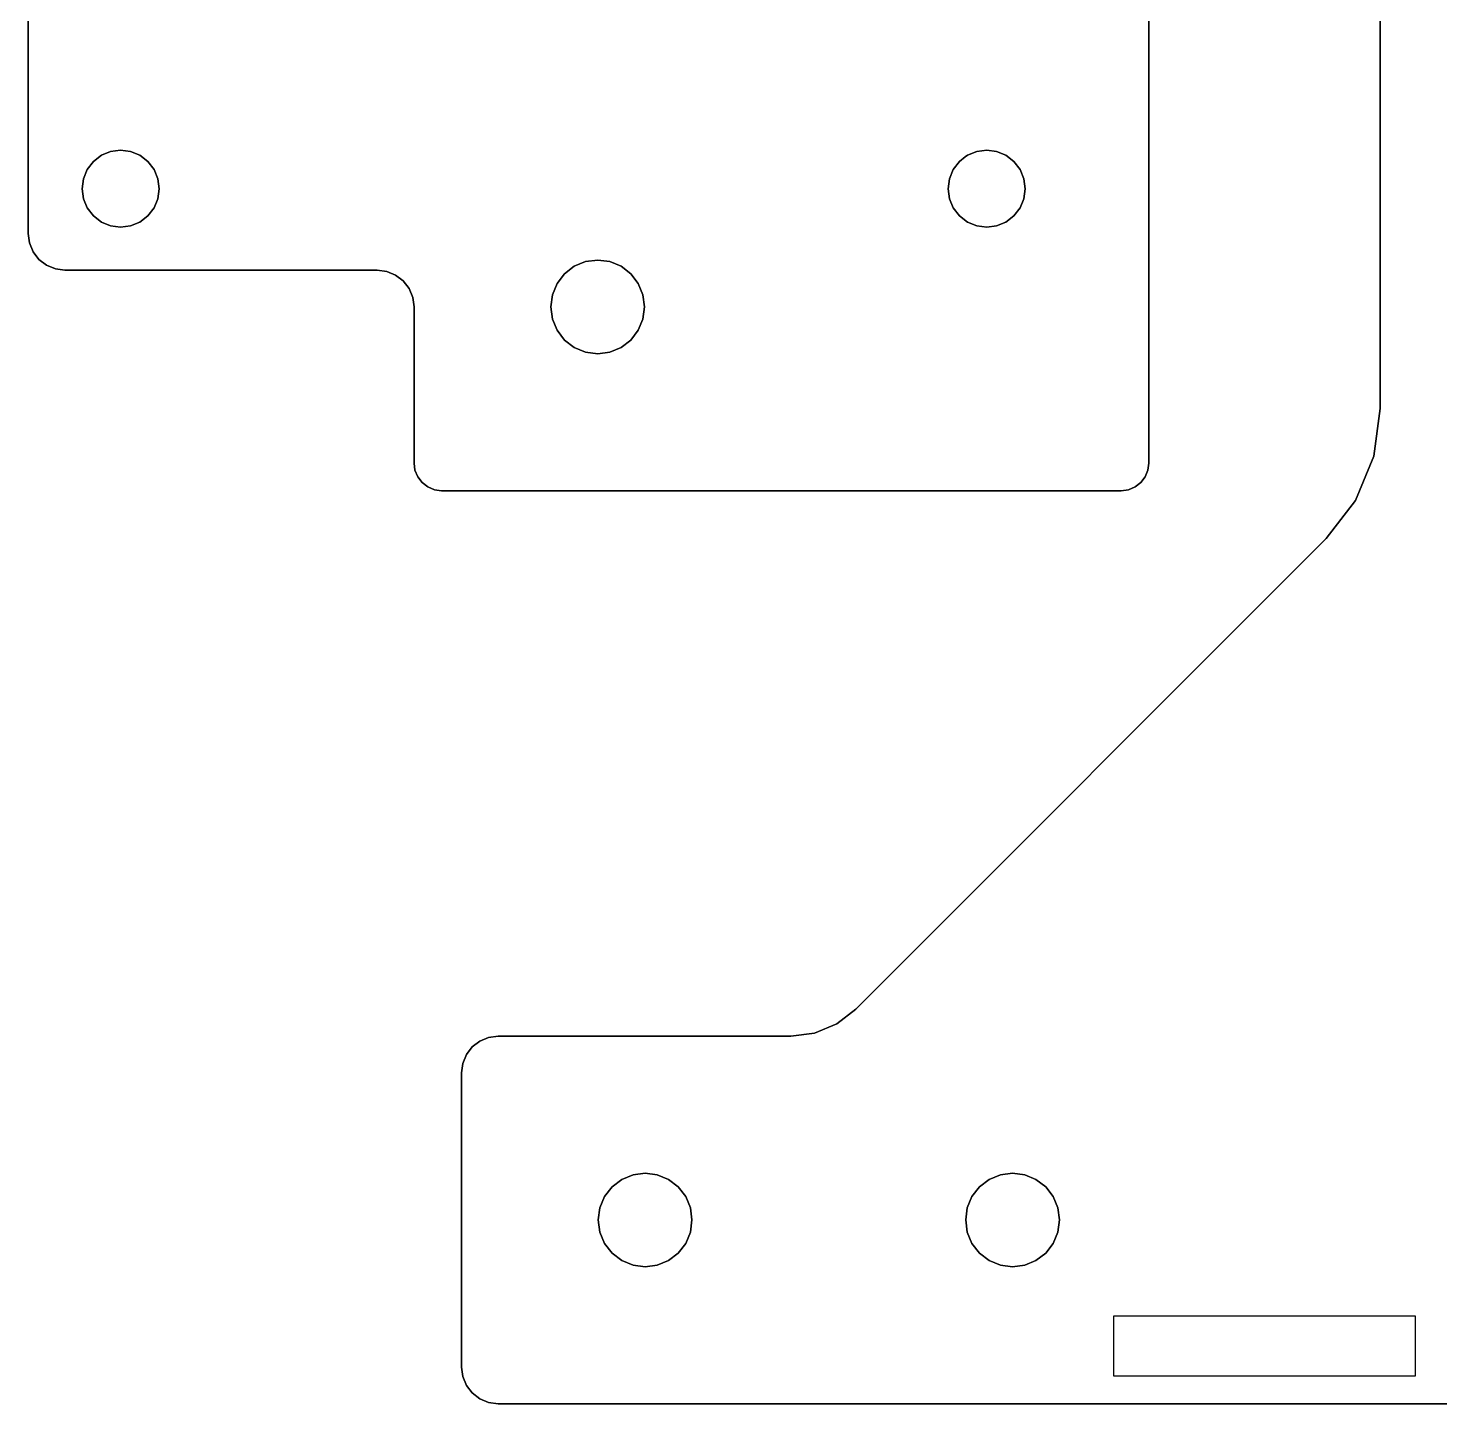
# Model space of a CAD drawing. Header units: metres. Extents: x 1388 to 2328, y 368 to 639.
# Drawn here: x 2193 to 2269.9, y 369.1 to 443.9 of the extents above; entities that cross this region are included whole.
import ezdxf

# ---------------------------------------------------------------- set-up
doc = ezdxf.new("R2010")
doc.units = ezdxf.units.M

msp = doc.modelspace()

# ---------------------------------------------------------------- linework, layer by layer
at = {"layer": 'Component#11'}
for p, q in [((2193.042, 484.754, 103.632), (2193.042, 432.754, 103.632)), ((2193.042, 432.754, 109.632), (2193.042, 484.754, 109.632)), ((2266.622, 423.216, 109.632), (2266.622, 467.574, 109.632)), ((2266.622, 467.574, 103.632), (2266.622, 423.216, 103.632)), ((2254.042, 420.254, 103.632), (2254.042, 464.612, 103.632)), ((2254.042, 464.612, 109.632), (2254.042, 420.254, 109.632)), ((2197.022, 437.003, 103.632), (2197.528, 437.213, 103.632)), ((2197.528, 437.213, 109.632), (2197.022, 437.003, 109.632)), ((2197.528, 437.213, 103.632), (2198.072, 437.284, 103.632)), ((2198.072, 437.284, 109.632), (2197.528, 437.213, 109.632)), ((2197.528, 437.213, 109.632), (2197.528, 437.213, 103.632)), ((2198.072, 437.284, 103.632), (2198.615, 437.213, 103.632)), ((2198.615, 437.213, 109.632), (2198.072, 437.284, 109.632)), ((2198.072, 437.284, 109.632), (2198.072, 437.284, 103.632)), ((2198.615, 437.213, 103.632), (2199.122, 437.003, 103.632)), ((2199.122, 437.003, 109.632), (2198.615, 437.213, 109.632)), ((2198.615, 437.213, 103.632), (2198.615, 437.213, 109.632)), ((2244.162, 437.003, 103.632), (2244.668, 437.213, 103.632)), ((2244.668, 437.213, 109.632), (2244.162, 437.003, 109.632)), ((2244.668, 437.213, 103.632), (2245.212, 437.284, 103.632)), ((2245.212, 437.284, 109.632), (2244.668, 437.213, 109.632)), ((2244.668, 437.213, 103.632), (2244.668, 437.213, 109.632)), ((2245.212, 437.284, 103.632), (2245.755, 437.213, 103.632)), ((2245.755, 437.213, 109.632), (2245.212, 437.284, 109.632)), ((2245.212, 437.284, 103.632), (2245.212, 437.284, 109.632)), ((2245.755, 437.213, 103.632), (2246.262, 437.003, 103.632)), ((2245.755, 437.213, 109.632), (2245.755, 437.213, 103.632)), ((2246.262, 437.003, 109.632), (2245.755, 437.213, 109.632)), ((2196.587, 436.669, 109.632), (2196.253, 436.234, 109.632)), ((2196.253, 436.234, 103.632), (2196.587, 436.669, 103.632)), ((2196.587, 436.669, 103.632), (2197.022, 437.003, 103.632)), ((2197.022, 437.003, 109.632), (2196.587, 436.669, 109.632)), ((2196.587, 436.669, 103.632), (2196.587, 436.669, 109.632)), ((2197.022, 437.003, 109.632), (2197.022, 437.003, 103.632)), ((2199.122, 437.003, 103.632), (2199.556, 436.669, 103.632)), ((2199.556, 436.669, 109.632), (2199.122, 437.003, 109.632)), ((2199.122, 437.003, 109.632), (2199.122, 437.003, 103.632)), ((2199.556, 436.669, 103.632), (2199.89, 436.234, 103.632)), ((2199.89, 436.234, 109.632), (2199.556, 436.669, 109.632)), ((2199.556, 436.669, 103.632), (2199.556, 436.669, 109.632)), ((2243.393, 436.234, 103.632), (2243.727, 436.669, 103.632)), ((2243.727, 436.669, 109.632), (2243.393, 436.234, 109.632)), ((2244.042, 436.911, 109.632), (2243.727, 436.669, 109.632)), ((2243.727, 436.669, 103.632), (2244.042, 436.911, 103.632)), ((2243.727, 436.669, 109.632), (2243.727, 436.669, 103.632)), ((2244.162, 437.003, 109.632), (2244.042, 436.911, 109.632)), ((2244.042, 436.911, 103.632), (2244.162, 437.003, 103.632)), ((2244.042, 436.911, 109.632), (2244.042, 436.911, 103.632)), ((2244.162, 437.003, 103.632), (2244.162, 437.003, 109.632)), ((2246.262, 437.003, 103.632), (2246.696, 436.669, 103.632)), ((2246.262, 437.003, 109.632), (2246.262, 437.003, 103.632)), ((2246.696, 436.669, 109.632), (2246.262, 437.003, 109.632)), ((2246.696, 436.669, 103.632), (2247.03, 436.234, 103.632)), ((2247.03, 436.234, 109.632), (2246.696, 436.669, 109.632)), ((2246.696, 436.669, 103.632), (2246.696, 436.669, 109.632)), ((2195.972, 435.184, 103.632), (2196.043, 435.728, 103.632)), ((2196.043, 435.728, 109.632), (2195.972, 435.184, 109.632)), ((2196.043, 435.728, 103.632), (2196.253, 436.234, 103.632)), ((2196.253, 436.234, 109.632), (2196.043, 435.728, 109.632)), ((2196.043, 435.728, 103.632), (2196.043, 435.728, 109.632)), ((2196.253, 436.234, 109.632), (2196.253, 436.234, 103.632)), ((2199.89, 436.234, 109.632), (2199.89, 436.234, 103.632)), ((2200.1, 435.728, 109.632), (2199.89, 436.234, 109.632)), ((2199.89, 436.234, 103.632), (2200.1, 435.728, 103.632)), ((2200.172, 435.184, 109.632), (2200.1, 435.728, 109.632)), ((2200.1, 435.728, 103.632), (2200.172, 435.184, 103.632)), ((2200.1, 435.728, 103.632), (2200.1, 435.728, 109.632)), ((2243.183, 435.728, 109.632), (2243.112, 435.184, 109.632)), ((2243.112, 435.184, 103.632), (2243.183, 435.728, 103.632)), ((2243.183, 435.728, 103.632), (2243.393, 436.234, 103.632)), ((2243.393, 436.234, 109.632), (2243.183, 435.728, 109.632)), ((2243.183, 435.728, 109.632), (2243.183, 435.728, 103.632)), ((2243.393, 436.234, 103.632), (2243.393, 436.234, 109.632)), ((2247.03, 436.234, 103.632), (2247.24, 435.728, 103.632)), ((2247.24, 435.728, 109.632), (2247.03, 436.234, 109.632)), ((2247.03, 436.234, 109.632), (2247.03, 436.234, 103.632)), ((2247.24, 435.728, 103.632), (2247.24, 435.728, 109.632)), ((2247.24, 435.728, 103.632), (2247.312, 435.184, 103.632)), ((2247.312, 435.184, 109.632), (2247.24, 435.728, 109.632)), ((2195.972, 435.184, 109.632), (2196.043, 434.641, 109.632)), ((2196.043, 434.641, 103.632), (2195.972, 435.184, 103.632)), ((2195.972, 435.184, 109.632), (2195.972, 435.184, 103.632)), ((2200.172, 435.184, 103.632), (2200.1, 434.641, 103.632)), ((2200.1, 434.641, 109.632), (2200.172, 435.184, 109.632)), ((2200.172, 435.184, 109.632), (2200.172, 435.184, 103.632)), ((2243.183, 434.641, 103.632), (2243.112, 435.184, 103.632)), ((2243.112, 435.184, 103.632), (2243.112, 435.184, 109.632)), ((2243.112, 435.184, 109.632), (2243.183, 434.641, 109.632)), ((2247.24, 434.641, 109.632), (2247.312, 435.184, 109.632)), ((2247.312, 435.184, 103.632), (2247.24, 434.641, 103.632)), ((2247.312, 435.184, 109.632), (2247.312, 435.184, 103.632)), ((2196.253, 434.134, 103.632), (2196.043, 434.641, 103.632)), ((2196.043, 434.641, 109.632), (2196.253, 434.134, 109.632)), ((2196.043, 434.641, 103.632), (2196.043, 434.641, 109.632)), ((2196.253, 434.134, 109.632), (2196.253, 434.134, 103.632)), ((2196.587, 433.699, 103.632), (2196.253, 434.134, 103.632)), ((2196.253, 434.134, 109.632), (2196.587, 433.699, 109.632)), ((2199.556, 433.699, 109.632), (2199.89, 434.134, 109.632)), ((2199.89, 434.134, 103.632), (2199.556, 433.699, 103.632)), ((2200.1, 434.641, 103.632), (2199.89, 434.134, 103.632)), ((2199.89, 434.134, 109.632), (2200.1, 434.641, 109.632)), ((2199.89, 434.134, 103.632), (2199.89, 434.134, 109.632)), ((2200.1, 434.641, 109.632), (2200.1, 434.641, 103.632)), ((2243.183, 434.641, 109.632), (2243.393, 434.134, 109.632)), ((2243.393, 434.134, 103.632), (2243.183, 434.641, 103.632)), ((2243.183, 434.641, 109.632), (2243.183, 434.641, 103.632)), ((2243.727, 433.699, 103.632), (2243.393, 434.134, 103.632)), ((2243.393, 434.134, 103.632), (2243.393, 434.134, 109.632)), ((2243.393, 434.134, 109.632), (2243.727, 433.699, 109.632)), ((2246.696, 433.699, 109.632), (2247.03, 434.134, 109.632)), ((2247.03, 434.134, 103.632), (2246.696, 433.699, 103.632)), ((2247.24, 434.641, 103.632), (2247.03, 434.134, 103.632)), ((2247.03, 434.134, 109.632), (2247.24, 434.641, 109.632)), ((2247.03, 434.134, 103.632), (2247.03, 434.134, 109.632)), ((2247.24, 434.641, 103.632), (2247.24, 434.641, 109.632)), ((2197.022, 433.366, 103.632), (2196.587, 433.699, 103.632)), ((2196.587, 433.699, 109.632), (2197.022, 433.366, 109.632)), ((2196.587, 433.699, 109.632), (2196.587, 433.699, 103.632)), ((2197.022, 433.366, 109.632), (2197.528, 433.156, 109.632)), ((2197.528, 433.156, 103.632), (2197.022, 433.366, 103.632)), ((2197.022, 433.366, 109.632), (2197.022, 433.366, 103.632)), ((2198.615, 433.156, 109.632), (2199.122, 433.366, 109.632)), ((2199.122, 433.366, 103.632), (2198.615, 433.156, 103.632)), ((2199.556, 433.699, 103.632), (2199.122, 433.366, 103.632)), ((2199.122, 433.366, 109.632), (2199.556, 433.699, 109.632)), ((2199.122, 433.366, 103.632), (2199.122, 433.366, 109.632)), ((2199.556, 433.699, 109.632), (2199.556, 433.699, 103.632)), ((2243.727, 433.699, 109.632), (2243.727, 433.699, 103.632)), ((2244.162, 433.366, 103.632), (2243.727, 433.699, 103.632)), ((2243.727, 433.699, 109.632), (2244.162, 433.366, 109.632)), ((2244.668, 433.156, 103.632), (2244.162, 433.366, 103.632)), ((2244.162, 433.366, 109.632), (2244.668, 433.156, 109.632)), ((2244.162, 433.366, 103.632), (2244.162, 433.366, 109.632)), ((2246.262, 433.366, 103.632), (2245.755, 433.156, 103.632)), ((2245.755, 433.156, 109.632), (2246.262, 433.366, 109.632)), ((2246.696, 433.699, 103.632), (2246.262, 433.366, 103.632)), ((2246.262, 433.366, 109.632), (2246.696, 433.699, 109.632)), ((2246.262, 433.366, 103.632), (2246.262, 433.366, 109.632)), ((2246.696, 433.699, 109.632), (2246.696, 433.699, 103.632)), ((2193.042, 432.754, 109.632), (2193.042, 432.754, 103.632)), ((2193.11, 432.237, 109.632), (2193.042, 432.754, 109.632)), ((2193.042, 432.754, 103.632), (2193.11, 432.237, 103.632)), ((2197.528, 433.156, 103.632), (2197.528, 433.156, 109.632)), ((2198.072, 433.084, 103.632), (2197.528, 433.156, 103.632)), ((2197.528, 433.156, 109.632), (2198.072, 433.084, 109.632)), ((2198.072, 433.084, 109.632), (2198.615, 433.156, 109.632)), ((2198.615, 433.156, 103.632), (2198.072, 433.084, 103.632)), ((2198.072, 433.084, 109.632), (2198.072, 433.084, 103.632)), ((2198.615, 433.156, 103.632), (2198.615, 433.156, 109.632)), ((2245.212, 433.084, 103.632), (2244.668, 433.156, 103.632)), ((2244.668, 433.156, 103.632), (2244.668, 433.156, 109.632)), ((2244.668, 433.156, 109.632), (2245.212, 433.084, 109.632)), ((2245.755, 433.156, 103.632), (2245.212, 433.084, 103.632)), ((2245.212, 433.084, 109.632), (2245.755, 433.156, 109.632)), ((2245.212, 433.084, 109.632), (2245.212, 433.084, 103.632)), ((2245.755, 433.156, 103.632), (2245.755, 433.156, 109.632)), ((2193.11, 432.237, 103.632), (2193.11, 432.237, 109.632)), ((2193.11, 432.237, 103.632), (2193.309, 431.754, 103.632)), ((2193.309, 431.754, 109.632), (2193.11, 432.237, 109.632)), ((2193.309, 431.754, 103.632), (2193.627, 431.34, 103.632)), ((2193.627, 431.34, 109.632), (2193.309, 431.754, 109.632)), ((2193.309, 431.754, 109.632), (2193.309, 431.754, 103.632)), ((2193.627, 431.34, 103.632), (2194.042, 431.022, 103.632)), ((2194.042, 431.022, 109.632), (2193.627, 431.34, 109.632)), ((2193.627, 431.34, 109.632), (2193.627, 431.34, 103.632)), ((2222.767, 430.963, 103.632), (2223.382, 431.217, 103.632)), ((2223.382, 431.217, 109.632), (2222.767, 430.963, 109.632)), ((2224.042, 431.304, 109.632), (2223.382, 431.217, 109.632)), ((2223.382, 431.217, 103.632), (2224.042, 431.304, 103.632)), ((2223.382, 431.217, 103.632), (2223.382, 431.217, 109.632)), ((2224.042, 431.304, 103.632), (2224.042, 431.304, 109.632)), ((2224.702, 431.217, 109.632), (2224.042, 431.304, 109.632)), ((2224.042, 431.304, 103.632), (2224.702, 431.217, 103.632)), ((2225.317, 430.963, 109.632), (2224.702, 431.217, 109.632)), ((2224.702, 431.217, 103.632), (2225.317, 430.963, 103.632)), ((2224.702, 431.217, 109.632), (2224.702, 431.217, 103.632)), ((2194.042, 431.022, 103.632), (2194.042, 431.022, 109.632)), ((2194.524, 430.822, 109.632), (2194.042, 431.022, 109.632)), ((2194.042, 431.022, 103.632), (2194.524, 430.822, 103.632)), ((2194.524, 430.822, 103.632), (2195.042, 430.754, 103.632)), ((2195.042, 430.754, 109.632), (2194.524, 430.822, 109.632)), ((2194.524, 430.822, 109.632), (2194.524, 430.822, 103.632)), ((2195.042, 430.754, 103.632), (2212.042, 430.754, 103.632)), ((2212.042, 430.754, 109.632), (2195.042, 430.754, 109.632)), ((2195.042, 430.754, 109.632), (2195.042, 430.754, 103.632)), ((2212.042, 430.754, 103.632), (2212.559, 430.686, 103.632)), ((2212.559, 430.686, 109.632), (2212.042, 430.754, 109.632)), ((2212.042, 430.754, 109.632), (2212.042, 430.754, 103.632)), ((2213.042, 430.486, 109.632), (2212.559, 430.686, 109.632)), ((2212.559, 430.686, 109.632), (2212.559, 430.686, 103.632)), ((2212.559, 430.686, 103.632), (2213.042, 430.486, 103.632)), ((2213.042, 430.486, 103.632), (2213.456, 430.168, 103.632)), ((2213.042, 430.486, 109.632), (2213.042, 430.486, 103.632)), ((2213.456, 430.168, 109.632), (2213.042, 430.486, 109.632)), ((2221.833, 430.029, 103.632), (2222.238, 430.557, 103.632)), ((2222.238, 430.557, 109.632), (2221.833, 430.029, 109.632)), ((2222.767, 430.963, 109.632), (2222.238, 430.557, 109.632)), ((2222.238, 430.557, 103.632), (2222.767, 430.963, 103.632)), ((2222.238, 430.557, 109.632), (2222.238, 430.557, 103.632)), ((2222.767, 430.963, 103.632), (2222.767, 430.963, 109.632)), ((2225.845, 430.557, 109.632), (2225.317, 430.963, 109.632)), ((2225.317, 430.963, 103.632), (2225.845, 430.557, 103.632)), ((2225.317, 430.963, 109.632), (2225.317, 430.963, 103.632)), ((2226.25, 430.029, 109.632), (2225.845, 430.557, 109.632)), ((2225.845, 430.557, 103.632), (2225.845, 430.557, 109.632)), ((2225.845, 430.557, 103.632), (2226.25, 430.029, 103.632)), ((2213.456, 430.168, 103.632), (2213.456, 430.168, 109.632)), ((2213.774, 429.754, 109.632), (2213.456, 430.168, 109.632)), ((2213.456, 430.168, 103.632), (2213.774, 429.754, 103.632)), ((2213.973, 429.272, 109.632), (2213.774, 429.754, 109.632)), ((2213.774, 429.754, 109.632), (2213.774, 429.754, 103.632)), ((2213.774, 429.754, 103.632), (2213.973, 429.272, 103.632)), ((2221.833, 430.029, 109.632), (2221.578, 429.414, 109.632)), ((2221.578, 429.414, 103.632), (2221.833, 430.029, 103.632)), ((2221.833, 430.029, 103.632), (2221.833, 430.029, 109.632)), ((2226.25, 430.029, 103.632), (2226.25, 430.029, 109.632)), ((2226.25, 430.029, 103.632), (2226.505, 429.414, 103.632)), ((2226.505, 429.414, 109.632), (2226.25, 430.029, 109.632)), ((2214.042, 428.754, 109.632), (2213.973, 429.272, 109.632)), ((2213.973, 429.272, 103.632), (2214.042, 428.754, 103.632)), ((2213.973, 429.272, 103.632), (2213.973, 429.272, 109.632)), ((2214.042, 428.754, 103.632), (2214.042, 420.254, 103.632)), ((2214.042, 420.254, 109.632), (2214.042, 428.754, 109.632)), ((2214.042, 428.754, 103.632), (2214.042, 428.754, 109.632)), ((2221.492, 428.754, 103.632), (2221.578, 429.414, 103.632)), ((2221.578, 429.414, 109.632), (2221.492, 428.754, 109.632)), ((2221.492, 428.754, 109.632), (2221.578, 428.094, 109.632)), ((2221.492, 428.754, 103.632), (2221.492, 428.754, 109.632)), ((2221.578, 428.094, 103.632), (2221.492, 428.754, 103.632)), ((2221.578, 429.414, 103.632), (2221.578, 429.414, 109.632)), ((2226.505, 429.414, 103.632), (2226.592, 428.754, 103.632)), ((2226.592, 428.754, 109.632), (2226.505, 429.414, 109.632)), ((2226.505, 429.414, 109.632), (2226.505, 429.414, 103.632)), ((2226.505, 428.094, 109.632), (2226.592, 428.754, 109.632)), ((2226.592, 428.754, 103.632), (2226.505, 428.094, 103.632)), ((2226.592, 428.754, 103.632), (2226.592, 428.754, 109.632)), ((2221.833, 427.479, 103.632), (2221.578, 428.094, 103.632)), ((2221.578, 428.094, 109.632), (2221.833, 427.479, 109.632)), ((2221.578, 428.094, 109.632), (2221.578, 428.094, 103.632)), ((2226.25, 427.479, 109.632), (2226.505, 428.094, 109.632)), ((2226.505, 428.094, 103.632), (2226.25, 427.479, 103.632)), ((2226.505, 428.094, 103.632), (2226.505, 428.094, 109.632)), ((2221.833, 427.479, 109.632), (2221.833, 427.479, 103.632)), ((2221.833, 427.479, 109.632), (2222.238, 426.951, 109.632)), ((2222.238, 426.951, 103.632), (2221.833, 427.479, 103.632)), ((2225.845, 426.951, 109.632), (2226.25, 427.479, 109.632)), ((2226.25, 427.479, 103.632), (2225.845, 426.951, 103.632)), ((2226.25, 427.479, 103.632), (2226.25, 427.479, 109.632)), ((2222.238, 426.951, 109.632), (2222.767, 426.546, 109.632)), ((2222.238, 426.951, 103.632), (2222.238, 426.951, 109.632)), ((2222.767, 426.546, 103.632), (2222.238, 426.951, 103.632)), ((2222.767, 426.546, 109.632), (2223.382, 426.291, 109.632)), ((2222.767, 426.546, 109.632), (2222.767, 426.546, 103.632)), ((2223.382, 426.291, 103.632), (2222.767, 426.546, 103.632)), ((2224.702, 426.291, 109.632), (2225.317, 426.546, 109.632)), ((2225.317, 426.546, 103.632), (2224.702, 426.291, 103.632)), ((2225.845, 426.951, 103.632), (2225.317, 426.546, 103.632)), ((2225.317, 426.546, 109.632), (2225.845, 426.951, 109.632)), ((2225.317, 426.546, 109.632), (2225.317, 426.546, 103.632)), ((2225.845, 426.951, 109.632), (2225.845, 426.951, 103.632)), ((2224.042, 426.204, 103.632), (2223.382, 426.291, 103.632)), ((2223.382, 426.291, 109.632), (2224.042, 426.204, 109.632)), ((2223.382, 426.291, 109.632), (2223.382, 426.291, 103.632)), ((2224.702, 426.291, 103.632), (2224.042, 426.204, 103.632)), ((2224.042, 426.204, 109.632), (2224.702, 426.291, 109.632)), ((2224.042, 426.204, 103.632), (2224.042, 426.204, 109.632)), ((2224.702, 426.291, 103.632), (2224.702, 426.291, 109.632)), ((2266.281, 420.628, 109.632), (2266.622, 423.216, 109.632)), ((2266.622, 423.216, 103.632), (2266.281, 420.628, 103.632)), ((2266.622, 423.216, 109.632), (2266.622, 423.216, 103.632)), ((2266.281, 420.628, 103.632), (2265.282, 418.216, 103.632)), ((2265.282, 418.216, 109.632), (2266.281, 420.628, 109.632)), ((2266.281, 420.628, 103.632), (2266.281, 420.628, 109.632)), ((2214.042, 420.254, 103.632), (2214.093, 419.866, 103.632)), ((2214.093, 419.866, 109.632), (2214.042, 420.254, 109.632)), ((2214.042, 420.254, 109.632), (2214.042, 420.254, 103.632)), ((2214.093, 419.866, 109.632), (2214.093, 419.866, 103.632)), ((2214.242, 419.504, 109.632), (2214.093, 419.866, 109.632)), ((2214.093, 419.866, 103.632), (2214.242, 419.504, 103.632)), ((2253.99, 419.866, 109.632), (2253.841, 419.504, 109.632)), ((2253.841, 419.504, 103.632), (2253.99, 419.866, 103.632)), ((2253.99, 419.866, 103.632), (2254.042, 420.254, 103.632)), ((2254.042, 420.254, 109.632), (2253.99, 419.866, 109.632)), ((2253.99, 419.866, 109.632), (2253.99, 419.866, 103.632)), ((2254.042, 420.254, 109.632), (2254.042, 420.254, 103.632)), ((2214.242, 419.504, 103.632), (2214.242, 419.504, 109.632)), ((2214.242, 419.504, 103.632), (2214.481, 419.194, 103.632)), ((2214.481, 419.194, 109.632), (2214.242, 419.504, 109.632)), ((2214.792, 418.955, 109.632), (2214.481, 419.194, 109.632)), ((2214.481, 419.194, 103.632), (2214.792, 418.955, 103.632)), ((2214.481, 419.194, 109.632), (2214.481, 419.194, 103.632)), ((2214.792, 418.955, 103.632), (2214.792, 418.955, 109.632)), ((2214.792, 418.955, 103.632), (2215.153, 418.805, 103.632)), ((2215.153, 418.805, 109.632), (2214.792, 418.955, 109.632)), ((2215.153, 418.805, 103.632), (2215.542, 418.754, 103.632)), ((2215.542, 418.754, 109.632), (2215.153, 418.805, 109.632)), ((2215.153, 418.805, 109.632), (2215.153, 418.805, 103.632)), ((2215.542, 418.754, 103.632), (2252.542, 418.754, 103.632)), ((2252.542, 418.754, 109.632), (2215.542, 418.754, 109.632)), ((2215.542, 418.754, 109.632), (2215.542, 418.754, 103.632)), ((2252.93, 418.805, 109.632), (2252.542, 418.754, 109.632)), ((2252.542, 418.754, 103.632), (2252.93, 418.805, 103.632)), ((2252.542, 418.754, 109.632), (2252.542, 418.754, 103.632)), ((2253.292, 418.955, 109.632), (2252.93, 418.805, 109.632)), ((2252.93, 418.805, 103.632), (2253.292, 418.955, 103.632)), ((2252.93, 418.805, 109.632), (2252.93, 418.805, 103.632)), ((2253.292, 418.955, 103.632), (2253.602, 419.194, 103.632)), ((2253.602, 419.194, 109.632), (2253.292, 418.955, 109.632)), ((2253.292, 418.955, 109.632), (2253.292, 418.955, 103.632)), ((2253.602, 419.194, 103.632), (2253.841, 419.504, 103.632)), ((2253.841, 419.504, 109.632), (2253.602, 419.194, 109.632)), ((2253.602, 419.194, 109.632), (2253.602, 419.194, 103.632)), ((2253.841, 419.504, 109.632), (2253.841, 419.504, 103.632)), ((2265.282, 418.216, 103.632), (2263.693, 416.145, 103.632)), ((2263.693, 416.145, 109.632), (2265.282, 418.216, 109.632)), ((2265.282, 418.216, 109.632), (2265.282, 418.216, 103.632)), ((2263.693, 416.145, 103.632), (2238.086, 390.539, 103.632)), ((2238.086, 390.539, 109.632), (2263.693, 416.145, 109.632)), ((2263.693, 416.145, 109.632), (2263.693, 416.145, 103.632)), ((2238.086, 390.539, 103.632), (2237.05, 389.744, 103.632)), ((2237.05, 389.744, 109.632), (2238.086, 390.539, 109.632)), ((2238.086, 390.539, 103.632), (2238.086, 390.539, 109.632)), ((2237.05, 389.744, 103.632), (2235.845, 389.245, 103.632)), ((2235.845, 389.245, 109.632), (2237.05, 389.744, 109.632)), ((2237.05, 389.744, 109.632), (2237.05, 389.744, 103.632)), ((2217.207, 388.488, 109.632), (2217.622, 388.806, 109.632)), ((2217.622, 388.806, 103.632), (2217.207, 388.488, 103.632)), ((2217.622, 388.806, 109.632), (2218.104, 389.006, 109.632)), ((2218.104, 389.006, 103.632), (2217.622, 388.806, 103.632)), ((2217.622, 388.806, 103.632), (2217.622, 388.806, 109.632)), ((2218.622, 389.074, 103.632), (2218.104, 389.006, 103.632)), ((2218.104, 389.006, 109.632), (2218.622, 389.074, 109.632)), ((2218.104, 389.006, 109.632), (2218.104, 389.006, 103.632)), ((2218.622, 389.074, 109.632), (2218.622, 389.074, 103.632)), ((2218.622, 389.074, 109.632), (2234.55, 389.074, 109.632)), ((2234.55, 389.074, 103.632), (2218.622, 389.074, 103.632)), ((2235.845, 389.245, 103.632), (2234.55, 389.074, 103.632)), ((2234.55, 389.074, 109.632), (2235.845, 389.245, 109.632)), ((2234.55, 389.074, 103.632), (2234.55, 389.074, 109.632)), ((2235.845, 389.245, 109.632), (2235.845, 389.245, 103.632)), ((2216.889, 388.074, 103.632), (2216.69, 387.592, 103.632)), ((2216.69, 387.592, 109.632), (2216.889, 388.074, 109.632)), ((2216.889, 388.074, 109.632), (2217.207, 388.488, 109.632)), ((2217.207, 388.488, 103.632), (2216.889, 388.074, 103.632)), ((2216.889, 388.074, 109.632), (2216.889, 388.074, 103.632)), ((2217.207, 388.488, 103.632), (2217.207, 388.488, 109.632)), ((2216.622, 387.074, 109.632), (2216.69, 387.592, 109.632)), ((2216.69, 387.592, 103.632), (2216.622, 387.074, 103.632)), ((2216.69, 387.592, 109.632), (2216.69, 387.592, 103.632)), ((2216.622, 387.074, 109.632), (2216.622, 387.074, 103.632)), ((2216.622, 387.074, 103.632), (2216.622, 371.074, 103.632)), ((2216.622, 371.074, 109.632), (2216.622, 387.074, 109.632)), ((2225.347, 381.283, 109.632), (2224.818, 380.877, 109.632)), ((2224.818, 380.877, 103.632), (2225.347, 381.283, 103.632)), ((2225.962, 381.537, 109.632), (2225.347, 381.283, 109.632)), ((2225.347, 381.283, 103.632), (2225.962, 381.537, 103.632)), ((2225.347, 381.283, 103.632), (2225.347, 381.283, 109.632)), ((2225.962, 381.537, 103.632), (2226.622, 381.624, 103.632)), ((2226.622, 381.624, 109.632), (2225.962, 381.537, 109.632)), ((2225.962, 381.537, 109.632), (2225.962, 381.537, 103.632)), ((2227.282, 381.537, 109.632), (2226.622, 381.624, 109.632)), ((2226.622, 381.624, 103.632), (2227.282, 381.537, 103.632)), ((2226.622, 381.624, 103.632), (2226.622, 381.624, 109.632)), ((2227.282, 381.537, 103.632), (2227.897, 381.283, 103.632)), ((2227.897, 381.283, 109.632), (2227.282, 381.537, 109.632)), ((2227.282, 381.537, 109.632), (2227.282, 381.537, 103.632)), ((2228.425, 380.877, 109.632), (2227.897, 381.283, 109.632)), ((2227.897, 381.283, 103.632), (2227.897, 381.283, 109.632)), ((2227.897, 381.283, 103.632), (2228.425, 380.877, 103.632)), ((2245.347, 381.283, 109.632), (2244.818, 380.877, 109.632)), ((2244.818, 380.877, 103.632), (2245.347, 381.283, 103.632)), ((2245.347, 381.283, 103.632), (2245.962, 381.537, 103.632)), ((2245.962, 381.537, 109.632), (2245.347, 381.283, 109.632)), ((2245.347, 381.283, 103.632), (2245.347, 381.283, 109.632)), ((2245.962, 381.537, 103.632), (2246.622, 381.624, 103.632)), ((2246.622, 381.624, 109.632), (2245.962, 381.537, 109.632)), ((2245.962, 381.537, 103.632), (2245.962, 381.537, 109.632)), ((2246.622, 381.624, 103.632), (2247.282, 381.537, 103.632)), ((2247.282, 381.537, 109.632), (2246.622, 381.624, 109.632)), ((2246.622, 381.624, 103.632), (2246.622, 381.624, 109.632)), ((2247.897, 381.283, 109.632), (2247.282, 381.537, 109.632)), ((2247.282, 381.537, 103.632), (2247.897, 381.283, 103.632)), ((2247.282, 381.537, 109.632), (2247.282, 381.537, 103.632)), ((2247.897, 381.283, 103.632), (2248.425, 380.877, 103.632)), ((2247.897, 381.283, 103.632), (2247.897, 381.283, 109.632)), ((2248.425, 380.877, 109.632), (2247.897, 381.283, 109.632)), ((2224.413, 380.349, 109.632), (2224.158, 379.734, 109.632)), ((2224.158, 379.734, 103.632), (2224.413, 380.349, 103.632)), ((2224.818, 380.877, 109.632), (2224.413, 380.349, 109.632)), ((2224.413, 380.349, 103.632), (2224.818, 380.877, 103.632)), ((2224.413, 380.349, 109.632), (2224.413, 380.349, 103.632)), ((2224.818, 380.877, 103.632), (2224.818, 380.877, 109.632)), ((2228.83, 380.349, 109.632), (2228.425, 380.877, 109.632)), ((2228.425, 380.877, 103.632), (2228.83, 380.349, 103.632)), ((2228.425, 380.877, 109.632), (2228.425, 380.877, 103.632)), ((2228.83, 380.349, 103.632), (2229.085, 379.734, 103.632)), ((2229.085, 379.734, 109.632), (2228.83, 380.349, 109.632)), ((2228.83, 380.349, 109.632), (2228.83, 380.349, 103.632)), ((2244.158, 379.734, 103.632), (2244.413, 380.349, 103.632)), ((2244.413, 380.349, 109.632), (2244.158, 379.734, 109.632)), ((2244.413, 380.349, 103.632), (2244.818, 380.877, 103.632)), ((2244.818, 380.877, 109.632), (2244.413, 380.349, 109.632)), ((2244.413, 380.349, 109.632), (2244.413, 380.349, 103.632)), ((2244.818, 380.877, 109.632), (2244.818, 380.877, 103.632)), ((2248.425, 380.877, 103.632), (2248.83, 380.349, 103.632)), ((2248.83, 380.349, 109.632), (2248.425, 380.877, 109.632)), ((2248.425, 380.877, 109.632), (2248.425, 380.877, 103.632)), ((2248.83, 380.349, 103.632), (2249.085, 379.734, 103.632)), ((2249.085, 379.734, 109.632), (2248.83, 380.349, 109.632)), ((2248.83, 380.349, 109.632), (2248.83, 380.349, 103.632)), ((2224.072, 379.074, 103.632), (2224.158, 379.734, 103.632)), ((2224.158, 379.734, 109.632), (2224.072, 379.074, 109.632)), ((2224.158, 379.734, 103.632), (2224.158, 379.734, 109.632)), ((2229.085, 379.734, 109.632), (2229.085, 379.734, 103.632)), ((2229.085, 379.734, 103.632), (2229.172, 379.074, 103.632)), ((2229.172, 379.074, 109.632), (2229.085, 379.734, 109.632)), ((2244.072, 379.074, 103.632), (2244.158, 379.734, 103.632)), ((2244.158, 379.734, 109.632), (2244.072, 379.074, 109.632)), ((2244.158, 379.734, 109.632), (2244.158, 379.734, 103.632)), ((2249.085, 379.734, 103.632), (2249.085, 379.734, 109.632)), ((2249.085, 379.734, 103.632), (2249.172, 379.074, 103.632)), ((2249.172, 379.074, 109.632), (2249.085, 379.734, 109.632)), ((2224.072, 379.074, 103.632), (2224.072, 379.074, 109.632)), ((2224.072, 379.074, 109.632), (2224.158, 378.414, 109.632)), ((2224.158, 378.414, 103.632), (2224.072, 379.074, 103.632)), ((2229.172, 379.074, 103.632), (2229.085, 378.414, 103.632)), ((2229.085, 378.414, 109.632), (2229.172, 379.074, 109.632)), ((2229.172, 379.074, 103.632), (2229.172, 379.074, 109.632)), ((2244.072, 379.074, 109.632), (2244.158, 378.414, 109.632)), ((2244.158, 378.414, 103.632), (2244.072, 379.074, 103.632)), ((2244.072, 379.074, 103.632), (2244.072, 379.074, 109.632)), ((2249.172, 379.074, 103.632), (2249.085, 378.414, 103.632)), ((2249.085, 378.414, 109.632), (2249.172, 379.074, 109.632)), ((2249.172, 379.074, 109.632), (2249.172, 379.074, 103.632)), ((2224.413, 377.799, 103.632), (2224.158, 378.414, 103.632)), ((2224.158, 378.414, 103.632), (2224.158, 378.414, 109.632)), ((2224.158, 378.414, 109.632), (2224.413, 377.799, 109.632)), ((2229.085, 378.414, 103.632), (2228.83, 377.799, 103.632)), ((2228.83, 377.799, 109.632), (2229.085, 378.414, 109.632)), ((2229.085, 378.414, 103.632), (2229.085, 378.414, 109.632)), ((2244.413, 377.799, 103.632), (2244.158, 378.414, 103.632)), ((2244.158, 378.414, 109.632), (2244.413, 377.799, 109.632)), ((2244.158, 378.414, 109.632), (2244.158, 378.414, 103.632)), ((2249.085, 378.414, 103.632), (2248.83, 377.799, 103.632)), ((2248.83, 377.799, 109.632), (2249.085, 378.414, 109.632)), ((2249.085, 378.414, 103.632), (2249.085, 378.414, 109.632)), ((2224.818, 377.271, 103.632), (2224.413, 377.799, 103.632)), ((2224.413, 377.799, 103.632), (2224.413, 377.799, 109.632)), ((2224.413, 377.799, 109.632), (2224.818, 377.271, 109.632)), ((2225.347, 376.866, 103.632), (2224.818, 377.271, 103.632)), ((2224.818, 377.271, 109.632), (2225.347, 376.866, 109.632)), ((2224.818, 377.271, 109.632), (2224.818, 377.271, 103.632)), ((2227.897, 376.866, 109.632), (2228.425, 377.271, 109.632)), ((2228.425, 377.271, 103.632), (2227.897, 376.866, 103.632)), ((2228.425, 377.271, 109.632), (2228.83, 377.799, 109.632)), ((2228.83, 377.799, 103.632), (2228.425, 377.271, 103.632)), ((2228.425, 377.271, 103.632), (2228.425, 377.271, 109.632)), ((2228.83, 377.799, 109.632), (2228.83, 377.799, 103.632)), ((2244.818, 377.271, 103.632), (2244.413, 377.799, 103.632)), ((2244.413, 377.799, 103.632), (2244.413, 377.799, 109.632)), ((2244.413, 377.799, 109.632), (2244.818, 377.271, 109.632)), ((2244.818, 377.271, 109.632), (2245.347, 376.866, 109.632)), ((2244.818, 377.271, 103.632), (2244.818, 377.271, 109.632)), ((2245.347, 376.866, 103.632), (2244.818, 377.271, 103.632)), ((2248.425, 377.271, 103.632), (2247.897, 376.866, 103.632)), ((2247.897, 376.866, 109.632), (2248.425, 377.271, 109.632)), ((2248.83, 377.799, 103.632), (2248.425, 377.271, 103.632)), ((2248.425, 377.271, 109.632), (2248.83, 377.799, 109.632)), ((2248.425, 377.271, 103.632), (2248.425, 377.271, 109.632)), ((2248.83, 377.799, 109.632), (2248.83, 377.799, 103.632)), ((2225.347, 376.866, 103.632), (2225.347, 376.866, 109.632)), ((2225.347, 376.866, 109.632), (2225.962, 376.611, 109.632)), ((2225.962, 376.611, 103.632), (2225.347, 376.866, 103.632)), ((2225.962, 376.611, 103.632), (2225.962, 376.611, 109.632)), ((2226.622, 376.524, 103.632), (2225.962, 376.611, 103.632)), ((2225.962, 376.611, 109.632), (2226.622, 376.524, 109.632)), ((2227.282, 376.611, 103.632), (2226.622, 376.524, 103.632)), ((2226.622, 376.524, 109.632), (2227.282, 376.611, 109.632)), ((2226.622, 376.524, 109.632), (2226.622, 376.524, 103.632)), ((2227.282, 376.611, 109.632), (2227.897, 376.866, 109.632)), ((2227.897, 376.866, 103.632), (2227.282, 376.611, 103.632)), ((2227.282, 376.611, 103.632), (2227.282, 376.611, 109.632)), ((2227.897, 376.866, 109.632), (2227.897, 376.866, 103.632)), ((2245.347, 376.866, 109.632), (2245.347, 376.866, 103.632)), ((2245.347, 376.866, 109.632), (2245.962, 376.611, 109.632)), ((2245.962, 376.611, 103.632), (2245.347, 376.866, 103.632)), ((2245.962, 376.611, 109.632), (2245.962, 376.611, 103.632)), ((2245.962, 376.611, 109.632), (2246.622, 376.524, 109.632)), ((2246.622, 376.524, 103.632), (2245.962, 376.611, 103.632)), ((2246.622, 376.524, 109.632), (2247.282, 376.611, 109.632)), ((2247.282, 376.611, 103.632), (2246.622, 376.524, 103.632)), ((2246.622, 376.524, 109.632), (2246.622, 376.524, 103.632)), ((2247.897, 376.866, 103.632), (2247.282, 376.611, 103.632)), ((2247.282, 376.611, 109.632), (2247.897, 376.866, 109.632)), ((2247.282, 376.611, 109.632), (2247.282, 376.611, 103.632)), ((2247.897, 376.866, 103.632), (2247.897, 376.866, 109.632)), ((2252.129, 373.86, 109.632), (2268.53, 373.86, 109.632)), ((2252.129, 373.86, 109.662), (2252.129, 373.86, 109.632)), ((2252.129, 370.572, 109.662), (2252.129, 373.86, 109.662)), ((2252.129, 370.572, 109.632), (2252.129, 373.86, 109.632)), ((2252.129, 373.86, 109.662), (2268.53, 373.86, 109.662)), ((2268.53, 373.86, 109.632), (2268.53, 370.572, 109.632)), ((2268.53, 373.86, 109.662), (2268.53, 373.86, 109.632)), ((2268.53, 373.86, 109.662), (2268.53, 370.572, 109.662)), ((2216.622, 371.074, 103.632), (2216.622, 371.074, 109.632)), ((2216.69, 370.557, 109.632), (2216.622, 371.074, 109.632)), ((2216.622, 371.074, 103.632), (2216.69, 370.557, 103.632)), ((2216.889, 370.074, 109.632), (2216.69, 370.557, 109.632)), ((2216.69, 370.557, 109.632), (2216.69, 370.557, 103.632)), ((2216.69, 370.557, 103.632), (2216.889, 370.074, 103.632)), ((2268.53, 370.572, 109.632), (2252.129, 370.572, 109.632)), ((2252.129, 370.572, 109.662), (2252.129, 370.572, 109.632)), ((2268.53, 370.572, 109.662), (2252.129, 370.572, 109.662)), ((2268.53, 370.572, 109.662), (2268.53, 370.572, 109.632)), ((2216.889, 370.074, 103.632), (2217.207, 369.66, 103.632)), ((2216.889, 370.074, 109.632), (2216.889, 370.074, 103.632)), ((2217.207, 369.66, 109.632), (2216.889, 370.074, 109.632)), ((2217.207, 369.66, 103.632), (2217.207, 369.66, 109.632)), ((2217.207, 369.66, 103.632), (2217.622, 369.342, 103.632)), ((2217.622, 369.342, 109.632), (2217.207, 369.66, 109.632)), ((2217.622, 369.342, 103.632), (2217.622, 369.342, 109.632)), ((2218.104, 369.142, 109.632), (2217.622, 369.342, 109.632)), ((2217.622, 369.342, 103.632), (2218.104, 369.142, 103.632)), ((2218.622, 369.074, 109.632), (2218.104, 369.142, 109.632)), ((2218.104, 369.142, 109.632), (2218.104, 369.142, 103.632)), ((2218.104, 369.142, 103.632), (2218.622, 369.074, 103.632)), ((2218.622, 369.074, 103.632), (2304.622, 369.074, 103.632)), ((2218.622, 369.074, 109.632), (2218.622, 369.074, 103.632)), ((2304.622, 369.074, 109.632), (2218.622, 369.074, 109.632))]:
    msp.add_line(p, q, dxfattribs=at)

doc.saveas('drawing.dxf')
